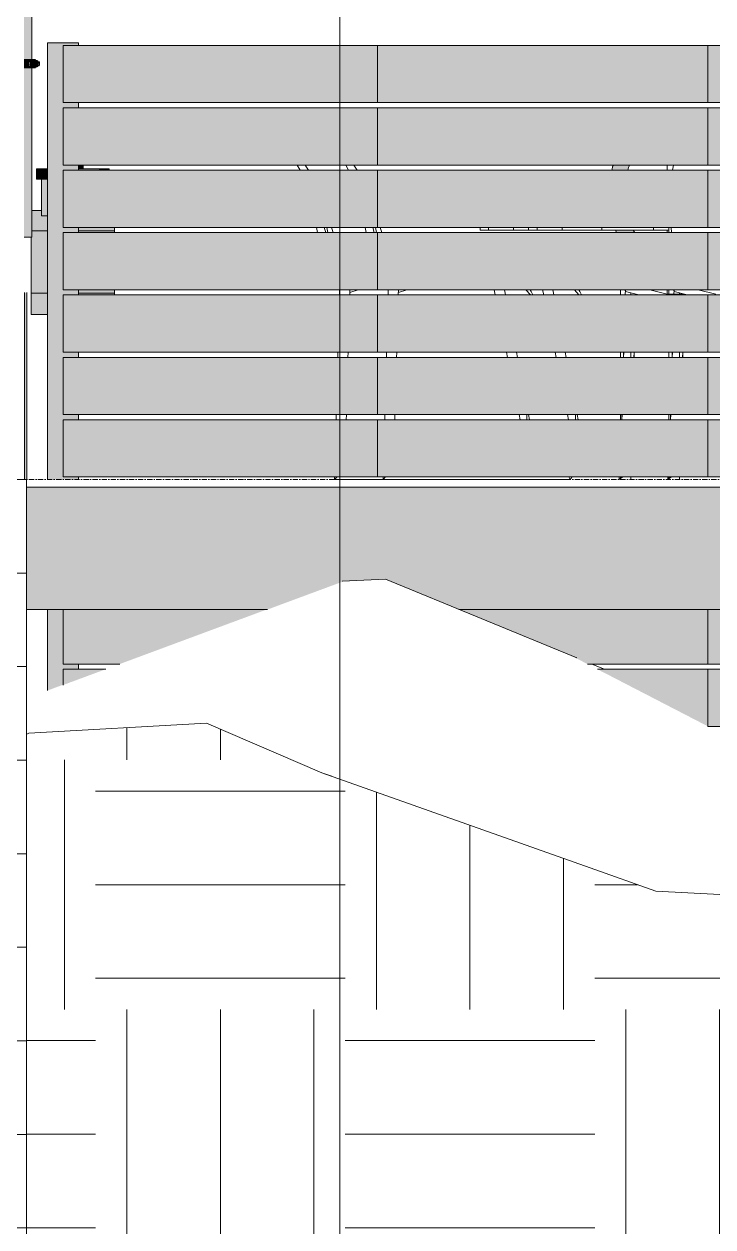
# Model space of a CAD drawing. Header units: inches. Extents: x -4168 to 4202, y -264 to 629.
# Drawn here: x 1145.1 to 1211.4, y -71.9 to 43.8 of the extents above; entities that cross this region are included whole.
import ezdxf

# ---------------------------------------------------------------- set-up
doc = ezdxf.new("R2010")
doc.units = ezdxf.units.IN
doc.header["$MEASUREMENT"] = 0
doc.linetypes.add('Grid Line 1_2_', pattern=[0.875, 0.5, -0.125, 0.125, -0.125])
for name, color, linetype, lineweight in [('0-4', 250, 'Continuous', 5), ('A-DOOR-5', 31, 'Continuous', 9), ('A-FLOR-1', 192, 'Continuous', 5), ('A-FLOR-2', 192, 'Continuous', 9), ('A-FLOR-HRAL', 11, 'Continuous', 9), ('A-FLOR-LEVL-1', 51, 'Grid Line 1_2_', 9), ('A-GENM', 5, 'Continuous', 9), ('A-GLAZ-CURT', 52, 'Continuous', 9), ('A-GLAZ-CWMG', 51, 'Continuous', 9), ('A-WALL-PATT-1', 252, 'Continuous', 9), ('C-TOPO', 7, 'Continuous', 9), ('C-TOPO-1', 252, 'Continuous', 9), ('G-ANNO-SYMB', 111, 'Continuous', 9), ('G-IMPT', 8, 'Continuous', 9), ('I-FURN', 30, 'Continuous', 9), ('Q-SPCQ', 91, 'Continuous', 9), ('S-FNDN-6', 32, 'Continuous', 9)]:
    doc.layers.add(name, color=color, linetype=linetype, lineweight=lineweight)

# ---------------------------------------------------------------- blocks, each defined once
blk = doc.blocks.new('CTR  - Topography_rvt-2-BUILDING ELEVATION - SOUTH')
at = {"layer": 'C-TOPO-1'}
h = blk.add_hatch(dxfattribs=at)
h.set_pattern_fill('FP_94', color=256, style=0, pattern_type=2)
h.set_pattern_definition([(0, (0, 0), (24, 24), [24, -24]), (0, (0, 9), (24, 24), [24, -24]), (0, (0, 18), (24, 24), [24, -24]), (90, (3, 21), (-24, 24), [24, -24]), (90, (12, 21), (-24, 24), [24, -24]), (90, (21, 21), (-24, 24), [24, -24])])
h.paths.add_polyline_path([(12197.04, -238.79), (12268.83, -238.79), (12268.83, -45.6), (12265.27, -45.33), (12255.42, -44.52), (12230.77, -43.02), (12167.32, -40.45), (12150.69, -39.6), (12118.58, -28.2), (12107.47, -23.43), (12090.41, -24.4), (12090.19, -24.48), (12090.19, -158), (12095.19, -158.03), (12101.1, -161.45), (12105.69, -168), (12105.69, -180), (12097.19, -180), (12097.19, -182), (12090.19, -182), (12090.19, -238.79), (12175.42, -238.79)], flags=0)
h.paths.add_polyline_path([(12100.94, -177.09), (12101.74, -176.7), (12102.3, -176.01), (12102.49, -175.14), (12102.3, -174.27), (12101.74, -173.57), (12100.94, -173.19), (12100.05, -173.19), (12099.25, -173.57), (12098.69, -174.27), (12098.49, -175.14), (12098.69, -176.01), (12099.25, -176.7), (12100.05, -177.09)], flags=0)
h.paths.add_polyline_path([(12090.19, -24.48), (12090.19, -24.48), (12094.63, -24.48)], flags=0)
at = {"layer": 'C-TOPO'}
for p, q in [((12120.52, -9.78), (12124.69, -9.6)), ((12124.69, -9.6), (12143.11, -17.16)), ((12144.55, -17.75), (12145.77, -18.25)), ((12090.41, -24.4), (12107.47, -23.43)), ((12090.41, -24.4), (12107.47, -23.43)), ((12107.47, -23.43), (12118.58, -28.2)), ((12118.58, -28.2), (12107.47, -23.43)), ((12090.19, -24.48), (12090.41, -24.4)), ((12090.41, -24.4), (12090.19, -24.48)), ((12118.58, -28.2), (12144.38, -37.36)), ((12118.58, -28.2), (12144.38, -37.36)), ((12119.55, -28.54), (12118.58, -28.2)), ((12144.38, -37.36), (12150.69, -39.6)), ((12144.38, -37.36), (12150.69, -39.6)), ((12150.69, -39.6), (12167.32, -40.45)), ((12167.32, -40.45), (12150.69, -39.6))]:
    blk.add_line(p, q, dxfattribs=at)
blk = doc.blocks.new('Outdoor Table01 - 02ZUTB01_dwg-2525485-BUILDING ELEVATION - SOUTH')
at = {"layer": 'G-IMPT'}
for p, q in [((12120.88, 30.25), (12121.15, 29.75)), ((12121.64, 30.25), (12121.96, 29.75)), ((12152.41, 30.25), (12152.31, 29.75)), ((12122.75, 24.25), (12122.83, 23.75)), ((12123.62, 23.75), (12123.49, 24.25)), ((12123.75, 24.25), (12123.83, 23.75)), ((12124.35, 23.75), (12124.19, 24.25)), ((12138.46, 24), (12138.46, 24.25)), ((12138.46, 24), (12139.28, 24)), ((12139.28, 24), (12139.28, 24.25)), ((12139.28, 24), (12141.68, 24)), ((12141.68, 24), (12141.68, 24.25)), ((12141.68, 24), (12145.49, 24)), ((12145.49, 24), (12145.49, 24.25)), ((12145.49, 24), (12150.46, 24)), ((12150.46, 24), (12150.46, 24.25)), ((12150.46, 24), (12151.96, 24)), ((12151.96, 24.25), (12151.96, 23.75)), ((12152.17, 24.25), (12152.2, 23.75)), ((12124.94, 17.75), (12124.95, 18.25)), ((12125.93, 17.75), (12125.95, 18.25)), ((12125.94, 17.98), (12126.76, 18.25)), ((12139.91, 17.75), (12139.81, 18.25)), ((12140.9, 17.75), (12140.8, 18.25)), ((12142.88, 18.25), (12143.3, 17.75)), ((12143.38, 18.07), (12143.28, 18.25)), ((12143.54, 17.75), (12143.38, 18.07)), ((12151.96, 17.75), (12151.96, 18.25)), ((12151.96, 17.75), (12151.96, 18.25)), ((12152.4, 18.25), (12152.46, 18.07)), ((12152.45, 18.25), (12152.43, 17.75)), ((12152.45, 18.25), (12152.44, 17.75)), ((12152.46, 18.07), (12153.72, 17.75)), ((12152.96, 17.75), (12152.96, 17.94)), ((12152.96, 17.75), (12152.96, 17.94)), ((12153.43, 17.75), (12153.44, 17.82)), ((12153.43, 17.75), (12153.44, 17.82)), ((12153.44, 17.75), (12153.44, 17.82)), ((12154.78, 18.25), (12156.46, 17.83)), ((12124.78, 11.75), (12124.79, 12.25)), ((12125.77, 11.75), (12125.78, 12.25)), ((12141.11, 11.75), (12141.01, 12.25)), ((12142.07, 11.75), (12141.97, 12.25)), ((12151.96, 11.75), (12151.96, 12.25)), ((12151.96, 11.75), (12151.96, 12.25)), ((12152.28, 12.25), (12152.27, 11.75)), ((12152.29, 12.25), (12152.28, 11.75)), ((12152.96, 11.75), (12152.96, 12.25)), ((12152.96, 11.75), (12152.96, 12.25)), ((12153.27, 11.75), (12153.28, 12.25)), ((12153.27, 11.75), (12153.28, 12.25)), ((12153.28, 11.75), (12153.29, 12.25)), ((12124.62, 5.75), (12124.63, 6.25)), ((12125.6, 5.75), (12125.61, 6.25)), ((12142.31, 5.75), (12142.21, 6.25)), ((12142.96, 5.75), (12142.96, 6.25)), ((12143.24, 5.75), (12143.14, 6.25)), ((12151.96, 6.25), (12151.96, 5.75)), ((12151.96, 5.75), (12151.96, 6.25)), ((12152.11, 6.25), (12152.1, 5.75)), ((12152.13, 6.25), (12152.12, 5.75)), ((12124.46, 0), (12124.47, 0.25)), ((12124.71, 0.25), (12124.46, 0)), ((12142.46, 0), (12124.46, 0)), ((12142.34, 0.25), (12142.46, 0)), ((12142.65, 0.25), (12142.46, 0)), ((12152.19, 0.25), (12151.86, 0)), ((12151.86, 0.25), (12151.86, 0)), ((12151.97, 0.25), (12151.96, 0)), ((12151.96, 0), (12151.96, 0.25)), ((12152.96, 0.25), (12152.96, 0)), ((12152.96, 0), (12152.97, 0.25)), ((12152.96, 0.25), (12152.96, 0)), ((12152.96, 0.25), (12152.96, 0))]:
    blk.add_line(p, q, dxfattribs=at)
blk = doc.blocks.new('Outdoor Table01 - Outdoor Table01-1294297-BUILDING ELEVATION - SOUTH')
blk.add_blockref('Outdoor Table01 - 02ZUTB01_dwg-2525485-BUILDING ELEVATION - SOUTH', (0, 0))
blk = doc.blocks.new('Outdoor Table01 - 02ZUTB01_dwg-V101-BUILDING ELEVATION - SOUTH')
at = {"layer": 'G-IMPT'}
for p, q in [((12116.21, 30.25), (12116.48, 29.75)), ((12116.97, 30.25), (12117.29, 29.75)), ((12151.79, 30.25), (12151.79, 29.75)), ((12118.07, 24.25), (12118.16, 23.75)), ((12118.95, 23.75), (12118.81, 24.25)), ((12119.07, 24.25), (12119.16, 23.75)), ((12119.68, 23.75), (12119.52, 24.25)), ((12133.79, 24), (12133.79, 24.25)), ((12133.79, 24), (12134.61, 24)), ((12134.61, 24), (12134.61, 24.25)), ((12134.61, 24), (12137, 24)), ((12137, 24), (12137, 24.25)), ((12137, 24), (12138.46, 24)), ((12151.79, 24), (12151.79, 23.75)), ((12120.26, 17.75), (12120.27, 18.25)), ((12121.26, 17.75), (12121.27, 18.25)), ((12121.27, 17.98), (12122.08, 18.25)), ((12135.24, 17.75), (12135.14, 18.25)), ((12136.23, 17.75), (12136.13, 18.25)), ((12138.2, 18.25), (12138.63, 17.75)), ((12138.7, 18.07), (12138.61, 18.25)), ((12138.86, 17.75), (12138.7, 18.07)), ((12147.29, 17.75), (12147.29, 18.25)), ((12147.29, 17.75), (12147.29, 18.25)), ((12147.73, 18.25), (12147.79, 18.07)), ((12147.77, 18.25), (12147.76, 17.75)), ((12147.77, 18.25), (12147.76, 17.75)), ((12147.79, 18.07), (12149.05, 17.75)), ((12148.29, 17.75), (12148.29, 17.94)), ((12148.29, 17.75), (12148.29, 17.94)), ((12148.76, 17.75), (12148.76, 17.82)), ((12148.76, 17.75), (12148.76, 17.82)), ((12148.76, 17.75), (12148.76, 17.82)), ((12150.11, 18.25), (12151.79, 17.83)), ((12151.79, 18.25), (12151.79, 17.83)), ((12151.79, 17.83), (12153.41, 17.83)), ((12151.79, 17.83), (12151.79, 17.75)), ((12120.1, 11.75), (12120.11, 12.25)), ((12121.09, 11.75), (12121.1, 12.25)), ((12136.44, 11.75), (12136.34, 12.25)), ((12137.39, 11.75), (12137.3, 12.25)), ((12147.29, 11.75), (12147.29, 12.25)), ((12147.29, 11.75), (12147.29, 12.25)), ((12147.6, 12.25), (12147.59, 11.75)), ((12147.61, 12.25), (12147.6, 11.75)), ((12148.29, 11.75), (12148.29, 12.25)), ((12148.29, 11.75), (12148.29, 12.25)), ((12148.59, 11.75), (12148.6, 12.25)), ((12148.59, 11.75), (12148.6, 12.25)), ((12148.6, 11.75), (12148.61, 12.25)), ((12119.94, 5.75), (12119.96, 6.25)), ((12120.92, 5.75), (12120.94, 6.25)), ((12137.64, 5.75), (12137.54, 6.25)), ((12138.29, 5.75), (12138.29, 6.25)), ((12138.56, 5.75), (12138.46, 6.25)), ((12147.29, 6.25), (12147.29, 5.75)), ((12147.29, 5.75), (12147.29, 6.25)), ((12147.44, 6.25), (12147.42, 5.75)), ((12147.46, 6.25), (12147.44, 5.75)), ((12119.79, 0), (12119.8, 0.25)), ((12120.04, 0.25), (12119.79, 0)), ((12124.46, 0), (12119.79, 0)), ((12147.51, 0.25), (12147.18, 0)), ((12147.18, 0.25), (12147.18, 0)), ((12147.3, 0.25), (12147.29, 0)), ((12147.29, 0), (12147.29, 0.25)), ((12148.29, 0.25), (12148.29, 0)), ((12148.29, 0), (12148.3, 0.25)), ((12148.29, 0.25), (12148.29, 0)), ((12148.29, 0.25), (12148.29, 0))]:
    blk.add_line(p, q, dxfattribs=at)
blk = doc.blocks.new('Outdoor Table01 - Outdoor Table01-V102-BUILDING ELEVATION - SOUTH')
blk.add_blockref('Outdoor Table01 - 02ZUTB01_dwg-V101-BUILDING ELEVATION - SOUTH', (0, 0))
blk = doc.blocks.new('Plumbing Gas Meter 3d single - Plumbing Gas Meter 3d single-2101173-BUILDING ELEVATION - SOUTH')
at = {"layer": 'Q-SPCQ'}
for points in [[(12095.6, 29.88), (12095.63, 29.88), (12095.6, 30.25), (12095.19, 30.25), (12095.19, 29.88), (12095.5, 29.88)], [(12091.42, 28.88), (12092.13, 28.88), (12092.13, 29.88), (12091.13, 29.88), (12091.16, 28.88), (12091.26, 28.88)], [(12097.69, 29.75), (12098.13, 29.75), (12098.1, 29.88), (12097.13, 29.88), (12097.13, 29.75), (12097.66, 29.75)], [(12092.19, 25.38), (12092.19, 28.88), (12091.63, 28.88), (12091.63, 25.38), (12092.13, 25.38)]]:
    blk.add_hatch(color=256, dxfattribs=at).paths.add_polyline_path(points, flags=0)
h = blk.add_hatch(color=256, dxfattribs=at)
h.paths.add_polyline_path([(12092.19, 28.88), (12092.19, 29.88), (12092.13, 29.88), (12092.13, 28.88)], flags=0)
h.paths.add_polyline_path([(12095.19, 29.75), (12097.13, 29.75), (12097.13, 29.88), (12095.19, 29.88)], flags=0)
h = blk.add_hatch(color=256, dxfattribs=at)
h.paths.add_polyline_path([(12095.19, 23.93), (12098.63, 23.93), (12098.63, 24.25), (12095.19, 24.25), (12095.19, 24)], flags=0)
h.paths.add_polyline_path([(12090.69, 23.93), (12092.19, 23.93), (12092.19, 25.38), (12091.63, 25.39), (12091.63, 25.88), (12090.69, 25.83), (12090.69, 24)], flags=0)
h = blk.add_hatch(color=256, dxfattribs=at)
h.paths.add_polyline_path([(12092.19, 17.93), (12092.19, 23.93), (12090.69, 23.93), (12090.69, 23.31), (12090.63, 23.31), (12090.63, 17.93)], flags=0)
h.paths.add_polyline_path([(12098.63, 17.93), (12098.63, 18.25), (12095.19, 18.25), (12095.19, 17.93)], flags=0)
h.paths.add_polyline_path([(12098.63, 23.75), (12098.63, 23.93), (12095.19, 23.93), (12095.19, 23.75)], flags=0)
h = blk.add_hatch(color=256, dxfattribs=at)
h.paths.add_polyline_path([(12092.19, 15.88), (12092.19, 17.93), (12090.63, 17.93), (12090.63, 15.88)], flags=0)
h.paths.add_polyline_path([(12098.63, 17.75), (12098.63, 17.93), (12095.19, 17.93), (12095.19, 17.75)], flags=0)
for p, q in [((12095.63, 29.88), (12095.63, 30.25)), ((12091.13, 29.88), (12091.13, 28.88)), ((12091.13, 29.88), (12092.13, 29.88)), ((12092.13, 29.88), (12092.19, 29.88)), ((12095.19, 29.88), (12097.13, 29.88)), ((12097.13, 29.88), (12098.13, 29.88)), ((12098.13, 29.75), (12098.13, 29.88)), ((12092.13, 28.88), (12091.13, 28.88)), ((12091.63, 28.88), (12091.63, 25.38)), ((12092.19, 28.88), (12092.13, 28.88)), ((12091.63, 25.88), (12090.69, 25.88)), ((12092.19, 25.38), (12091.63, 25.38)), ((12090.63, 17.93), (12090.63, 23.31)), ((12090.69, 23.93), (12092.19, 23.93)), ((12095.19, 23.93), (12098.63, 23.93)), ((12098.63, 24.25), (12098.63, 23.93)), ((12098.63, 23.93), (12098.63, 23.75)), ((12090.63, 15.88), (12090.63, 17.93)), ((12090.63, 17.93), (12092.19, 17.93)), ((12095.19, 17.93), (12098.63, 17.93)), ((12098.63, 18.25), (12098.63, 17.93)), ((12098.63, 17.93), (12098.63, 17.75)), ((12090.63, 15.88), (12092.19, 15.88))]:
    blk.add_line(p, q, dxfattribs=at)
blk = doc.blocks.new('V-Series_EWC4_SPVU_RFA_2015 - 1ST FLOOR-V123-BUILDING ELEVATION - SOUTH')
at = {"layer": 'A-GENM'}
h = blk.add_hatch(color=256, dxfattribs=at)
h.paths.add_polyline_path([(12090.69, 23.31), (12090.67, 39.62), (12090.44, 39.62), (12090.4, 39.61), (12089.94, 39.61), (12089.94, 23.31)], flags=0)
h.paths.add_polyline_path([(12090.44, 39.8), (12090.5, 40), (12090.44, 40.1), (12090.44, 39.9)], flags=0)
h.paths.add_polyline_path([(12090.53, 40.36), (12090.69, 40.39), (12090.69, 68.31), (12089.94, 68.31), (12089.94, 40.39), (12090.44, 40.38)], flags=0)
for p, q in [((12090.69, 68.31), (12089.94, 68.31)), ((12090.69, 68.31), (12090.69, 40.38)), ((12090.69, 39.62), (12090.69, 23.31)), ((12090.69, 23.31), (12089.94, 23.31))]:
    blk.add_line(p, q, dxfattribs=at)
blk = doc.blocks.new('Rectangular Mullion - RAILING POST-2680127-BUILDING ELEVATION - SOUTH')
at = {"layer": 'A-GLAZ-CWMG'}
for points in [[(12089.98, 0), (12090.19, 0), (12090.19, 6), (12089.98, 6), (12089.98, 0.51)], [(12089.94, 0), (12089.98, 0), (12089.94, 0.51)]]:
    blk.add_hatch(color=256, dxfattribs=at).paths.add_polyline_path(points, flags=0)
for p, q in [((12089.98, 6), (12089.98, 0)), ((12089.98, 6), (12089.98, 0)), ((12090.19, 6), (12090.19, 0))]:
    blk.add_line(p, q, dxfattribs=at)
blk = doc.blocks.new('Rectangular Mullion - RAILING POST-V128-BUILDING ELEVATION - SOUTH')
at = {"layer": 'A-GLAZ-CWMG'}
blk.add_hatch(color=256, dxfattribs=at).paths.add_polyline_path([(12089.98, 12), (12090.19, 12), (12090.19, 18), (12089.98, 17.97), (12089.98, 12.48)], flags=0)
for p, q in [((12089.98, 18), (12089.98, 12)), ((12089.98, 18), (12089.98, 12)), ((12090.19, 18), (12090.19, 12))]:
    blk.add_line(p, q, dxfattribs=at)
blk = doc.blocks.new('Horizontal_Siding - Horizontal_Siding-V129-BUILDING ELEVATION - SOUTH')
at = {"layer": 'A-GLAZ-CURT'}
blk.add_hatch(color=256, dxfattribs=at).paths.add_polyline_path([(12171.63, -23.75), (12187.44, -23.75), (12187.44, -18.25), (12155.69, -18.25), (12155.72, -23.75), (12169.44, -23.75)], flags=0)
for p, q in [((12187.44, -18.25), (12155.69, -18.25)), ((12155.69, -18.25), (12155.69, -23.75)), ((12187.44, -23.75), (12187.44, -18.25)), ((12155.69, -23.75), (12187.44, -23.75))]:
    blk.add_line(p, q, dxfattribs=at)
blk = doc.blocks.new('Horizontal_Siding - Horizontal_Siding-V130-BUILDING ELEVATION - SOUTH')
at = {"layer": 'A-GLAZ-CURT'}
blk.add_hatch(color=256, dxfattribs=at).paths.add_polyline_path([(12155.69, -23.73), (12155.69, -18.25), (12145.08, -18.25), (12155.08, -23.42)], flags=0)
for p, q in [((12155.69, -18.25), (12145.08, -18.25)), ((12155.69, -23.75), (12155.69, -18.25))]:
    blk.add_line(p, q, dxfattribs=at)
blk = doc.blocks.new('Horizontal_Siding - Horizontal_Siding-V132-BUILDING ELEVATION - SOUTH')
at = {"layer": 'A-GLAZ-CURT'}
blk.add_hatch(color=256, dxfattribs=at).paths.add_polyline_path([(12181.26, -17.75), (12187.44, -17.75), (12187.44, -12.5), (12155.69, -12.5), (12155.69, -17.75), (12180.44, -17.75)], flags=0)
for p, q in [((12155.69, -12.5), (12155.69, -17.75)), ((12187.44, -17.75), (12187.44, -12.5)), ((12155.69, -17.75), (12187.44, -17.75))]:
    blk.add_line(p, q, dxfattribs=at)
blk = doc.blocks.new('Horizontal_Siding - Horizontal_Siding-V133-BUILDING ELEVATION - SOUTH')
at = {"layer": 'A-GLAZ-CURT'}
blk.add_hatch(color=256, dxfattribs=at).paths.add_polyline_path([(12151.91, -17.75), (12155.69, -17.75), (12155.69, -12.5), (12131.76, -12.5), (12142.45, -16.89), (12144.12, -17.75), (12148.09, -17.75)], flags=0)
for p, q in [((12155.69, -17.75), (12155.69, -12.5)), ((12144.12, -17.75), (12155.69, -17.75))]:
    blk.add_line(p, q, dxfattribs=at)
blk = doc.blocks.new('Rectangular Mullion - RAILING POST-V134-BUILDING ELEVATION - SOUTH')
at = {"layer": 'A-GLAZ-CWMG'}
blk.add_hatch(color=256, dxfattribs=at).paths.add_polyline_path([(12092.19, -20.3), (12093.69, -19.74), (12093.69, -18.25), (12095.19, -18.25), (12095.19, -18), (12092.19, -18), (12092.19, -19.99)], flags=0)
for p, q in [((12092.19, -18), (12092.19, -20.3)), ((12095.19, -18.25), (12095.19, -18))]:
    blk.add_line(p, q, dxfattribs=at)
blk = doc.blocks.new('Rectangular Mullion - RAILING POST-V135-BUILDING ELEVATION - SOUTH')
at = {"layer": 'A-GLAZ-CWMG'}
blk.add_hatch(color=256, dxfattribs=at).paths.add_polyline_path([(12093.69, -18), (12095.19, -18), (12095.19, -17.75), (12093.69, -17.75), (12093.69, -12.5), (12092.19, -12.5), (12092.19, -18), (12092.76, -18)], flags=0)
for p, q in [((12092.19, -12.5), (12092.19, -18)), ((12095.19, -18), (12095.19, -17.75))]:
    blk.add_line(p, q, dxfattribs=at)
blk = doc.blocks.new('Rectangular Mullion - RAILING POST-V136-BUILDING ELEVATION - SOUTH')
at = {"layer": 'A-GLAZ-CWMG'}
blk.add_hatch(color=256, dxfattribs=at).paths.add_polyline_path([(12092.19, 0), (12095.19, 0), (12095.19, 0.25), (12093.69, 0.25), (12093.69, 5.75), (12095.19, 5.75), (12095.19, 6), (12092.19, 6), (12092.19, 0.51)], flags=0)
for p, q in [((12092.19, 6), (12092.19, 0)), ((12095.19, 5.75), (12095.19, 6)), ((12095.19, 0), (12095.19, 0.25))]:
    blk.add_line(p, q, dxfattribs=at)
blk = doc.blocks.new('Rectangular Mullion - RAILING POST-V137-BUILDING ELEVATION - SOUTH')
at = {"layer": 'A-GLAZ-CWMG'}
blk.add_hatch(color=256, dxfattribs=at).paths.add_polyline_path([(12092.76, 36), (12095.19, 36), (12095.19, 36.25), (12093.69, 36.25), (12093.69, 41.75), (12095.19, 41.75), (12095.19, 42), (12092.19, 42), (12092.19, 36)], flags=0)
for p, q in [((12092.19, 42), (12095.19, 42)), ((12092.19, 42), (12092.19, 36)), ((12095.19, 41.75), (12095.19, 42)), ((12095.19, 36), (12095.19, 36.25))]:
    blk.add_line(p, q, dxfattribs=at)
blk = doc.blocks.new('Horizontal_Siding - Horizontal_Siding-V142-BUILDING ELEVATION - SOUTH')
at = {"layer": 'A-GLAZ-CURT'}
blk.add_hatch(color=256, dxfattribs=at).paths.add_polyline_path([(12093.69, -19.77), (12097.79, -18.25), (12093.69, -18.29), (12093.69, -19.63)], flags=0)
for p, q in [((12097.79, -18.25), (12093.69, -18.25)), ((12093.69, -18.25), (12093.69, -19.77))]:
    blk.add_line(p, q, dxfattribs=at)
blk = doc.blocks.new('Horizontal_Siding - Horizontal_Siding-V143-BUILDING ELEVATION - SOUTH')
at = {"layer": 'A-GLAZ-CURT'}
blk.add_hatch(color=256, dxfattribs=at).paths.add_polyline_path([(12099.14, -17.75), (12113.29, -12.5), (12093.69, -12.5), (12093.69, -17.75)], flags=0)
for p, q in [((12093.69, -12.5), (12093.69, -17.75)), ((12093.69, -17.75), (12099.14, -17.75))]:
    blk.add_line(p, q, dxfattribs=at)
blk = doc.blocks.new('Horizontal_Siding - Horizontal_Siding-2852019-BUILDING ELEVATION - SOUTH')
at = {"layer": 'A-GLAZ-CURT'}
blk.add_hatch(color=256, dxfattribs=at).paths.add_polyline_path([(12211.06, -29.75), (12217.69, -29.75), (12217.69, -24.25), (12187.44, -24.25), (12187.44, -29.75), (12202.44, -29.75)], flags=0)
for p, q in [((12217.69, -24.25), (12187.44, -24.25)), ((12187.44, -24.25), (12187.44, -29.75)), ((12217.69, -29.75), (12217.69, -24.25)), ((12187.44, -29.75), (12217.69, -29.75))]:
    blk.add_line(p, q, dxfattribs=at)
blk = doc.blocks.new('Railing - 1_-2850778-BUILDING ELEVATION - SOUTH')
at = {"layer": 'A-FLOR-HRAL'}
for p, q in [((12161.69, 36.25), (12161.69, 35.75)), ((12162.69, 35.75), (12162.69, 36.25)), ((12162.69, 11.75), (12162.69, 12.25)), ((12161.69, 0.25), (12161.69, -0.75)), ((12162.69, -0.75), (12162.69, 0.25))]:
    blk.add_line(p, q, dxfattribs=at)
at = {"layer": 'A-FLOR-HRAL', "flags": 128}
for points in [[(12146.58, 30.25), (12146.54, 30.08), (12146.51, 29.89), (12146.49, 29.75)], [(12146.81, 23.99), (12146.89, 23.81), (12146.92, 23.75)]]:
    blk.add_lwpolyline(points, dxfattribs=at)
blk = doc.blocks.new('Railing - Railing-2852121-BUILDING ELEVATION - SOUTH')
blk.add_blockref('Railing - 1_-2850778-BUILDING ELEVATION - SOUTH', (0, 0))
blk = doc.blocks.new('Railing - 1_-V151-BUILDING ELEVATION - SOUTH')
at = {"layer": 'A-FLOR-HRAL'}
h = blk.add_hatch(color=256, dxfattribs=at)
h.paths.add_polyline_path([(12161.7, -0.75), (12162.19, -0.75), (12162.19, 0.25), (12161.7, 0.25), (12161.7, 0)], flags=0)
h.paths.add_polyline_path([(12162.06, 11.75), (12162.19, 11.75), (12162.19, 12.25), (12161.76, 12.25), (12161.8, 11.75), (12161.97, 11.75)], flags=0)
h.paths.add_polyline_path([(12161.7, 35.75), (12162.19, 35.75), (12162.18, 36.25), (12161.7, 36.25)], flags=0)
h = blk.add_hatch(color=256, dxfattribs=at)
h.paths.add_polyline_path([(12162.59, -0.75), (12162.68, -0.75), (12162.68, 0.25), (12162.19, 0.25), (12162.22, -0.75), (12162.58, -0.75)], flags=0)
h.paths.add_polyline_path([(12162.41, 11.75), (12162.68, 11.75), (12162.68, 12.25), (12162.19, 12.25), (12162.19, 11.75), (12162.28, 11.75)], flags=0)
h.paths.add_polyline_path([(12162.67, 35.75), (12162.68, 35.75), (12162.67, 36.25), (12162.19, 36.25), (12162.19, 35.75), (12162.58, 35.75)], flags=0)
for points in [[(12147.54, 29.75), (12148.08, 29.78), (12148.14, 30.25), (12146.61, 30.25), (12146.57, 30.15), (12146.57, 29.75), (12147.53, 29.75)], [(12148.28, 23.75), (12148.74, 23.76), (12148.58, 24), (12146.83, 23.98), (12147, 23.75), (12148.28, 23.75)], [(12146.95, 23.75), (12146.96, 23.75), (12146.92, 23.8)]]:
    blk.add_hatch(color=256, dxfattribs=at).paths.add_polyline_path(points, flags=0)
for p, q in [((12161.69, 35.75), (12161.69, 36.25)), ((12162.69, 36.25), (12162.69, 35.75)), ((12162.69, 12.25), (12162.69, 11.75)), ((12161.69, -0.75), (12161.69, 0.25)), ((12162.69, 0.25), (12162.69, -0.75))]:
    blk.add_line(p, q, dxfattribs=at)
at = {"layer": 'A-FLOR-HRAL', "flags": 128}
for points in [[(12146.49, 29.75), (12146.5, 29.84), (12146.53, 30.03), (12146.58, 30.21)], [(12148.16, 30.25), (12148.12, 30.14), (12148.08, 30.02), (12148.04, 29.89), (12148.01, 29.76)], [(12146.91, 23.77), (12146.83, 23.94), (12146.81, 24)], [(12148.51, 24), (12148.58, 23.89), (12148.66, 23.79)]]:
    blk.add_lwpolyline(points, dxfattribs=at)
blk = doc.blocks.new('Railing - Railing-2852128-BUILDING ELEVATION - SOUTH')
blk.add_blockref('Railing - 1_-V151-BUILDING ELEVATION - SOUTH', (0, 0))
blk = doc.blocks.new('STOREFRONT DOOR B - ALUM_ STILE W_ GLASS INSET-3358393-BUILDING ELEVATION - SOUTH')
at = {"layer": 'A-DOOR-5'}
for points in [[(12090.44, 40), (12090.43, 40.39), (12089.94, 40.36), (12089.94, 40)], [(12090.44, 39.61), (12090.44, 40), (12089.94, 40), (12089.94, 39.61), (12090.43, 39.61)], [(12090.69, 40), (12091.39, 40), (12091.32, 40.26), (12091.21, 40.35), (12091.02, 40.38), (12090.81, 40.39), (12090.44, 40.34), (12090.47, 40.1), (12090.5, 40), (12090.67, 40)], [(12091.03, 39.61), (12091.24, 39.67), (12091.37, 39.8), (12091.35, 40), (12090.5, 39.99), (12090.44, 39.66), (12090.44, 39.62), (12090.53, 39.64), (12090.98, 39.61), (12091.03, 39.61)]]:
    blk.add_hatch(color=256, dxfattribs=at).paths.add_polyline_path(points, flags=0)
for p, q in [((12090.44, 40.39), (12089.94, 40.39)), ((12089.94, 39.61), (12090.44, 39.61))]:
    blk.add_line(p, q, dxfattribs=at)
at = {"layer": 'A-DOOR-5', "flags": 128}
for points in [[(12091.03, 40.39), (12091.03, 40.39), (12091.02, 40.39), (12091.02, 40.39), (12091.02, 40.39), (12091.01, 40.39), (12091.01, 40.39), (12091, 40.39), (12091, 40.39), (12090.99, 40.39), (12090.98, 40.39), (12090.97, 40.39), (12090.96, 40.39), (12090.95, 40.39), (12090.94, 40.39), (12090.92, 40.39), (12090.91, 40.39), (12090.89, 40.39), (12090.88, 40.39), (12090.86, 40.39), (12090.85, 40.39), (12090.83, 40.39), (12090.81, 40.39), (12090.79, 40.39), (12090.77, 40.39), (12090.75, 40.39), (12090.73, 40.39), (12090.71, 40.39), (12090.69, 40.39), (12090.67, 40.39), (12090.65, 40.39), (12090.63, 40.39), (12090.6, 40.39), (12090.58, 40.39), (12090.56, 40.39), (12090.54, 40.39), (12090.51, 40.39), (12090.49, 40.39), (12090.47, 40.39), (12090.44, 40.39), (12090.44, 40.39)], [(12090.44, 39.61), (12090.46, 39.61), (12090.48, 39.61), (12090.51, 39.61), (12090.53, 39.61), (12090.55, 39.61), (12090.58, 39.61), (12090.6, 39.61), (12090.62, 39.61), (12090.64, 39.61), (12090.67, 39.61), (12090.69, 39.61), (12090.71, 39.61), (12090.73, 39.61), (12090.75, 39.61), (12090.77, 39.61), (12090.79, 39.61), (12090.81, 39.61), (12090.82, 39.61), (12090.84, 39.61), (12090.86, 39.61), (12090.88, 39.61), (12090.89, 39.61), (12090.91, 39.61), (12090.92, 39.61), (12090.93, 39.61), (12090.94, 39.61), (12090.96, 39.61), (12090.97, 39.61), (12090.98, 39.61), (12090.99, 39.61), (12090.99, 39.61), (12091, 39.61), (12091.01, 39.61), (12091.01, 39.61), (12091.02, 39.61), (12091.02, 39.61), (12091.02, 39.61), (12091.03, 39.61), (12091.03, 39.61)]]:
    blk.add_lwpolyline(points, dxfattribs=at)
at = {"layer": 'A-DOOR-5'}
for start, end in [(90, 97.2275), (262.7725, 270), (0, 30), (330, 0)]:
    blk.add_arc((12091.03, 40), 0.394, start, end, dxfattribs=at)

msp = doc.modelspace()

# ---------------------------------------------------------------- hatches: boundary and pattern name
at = {"layer": 'A-FLOR-1'}
msp.add_hatch(color=256, dxfattribs=at).paths.add_polyline_path([(1145.3944, -12.5), (1145.3947, -12.5), (1168.5714, -12.5), (1175.9306, -9.7702), (1179.8947, -9.6), (1186.9609, -12.5), (1274.3944, -12.5), (1274.3944, -0.75), (1145.3944, -0.75), (1145.3944, -11.4539)], flags=0)
at = {"layer": 'A-WALL-PATT-1'}
h = msp.add_hatch(dxfattribs=at)
h.set_pattern_fill('FP_99', color=256, style=0, pattern_type=2)
h.set_pattern_definition([(0, (-10944.795, 0), (0, 9), []), (90, (-10944.795, 0), (-9, 6e-16), [])])
h.paths.add_polyline_path([(1145.3944, -168), (1145.3944, 0), (1142.3944, 0), (1142.3944, -8.875), (1143.8944, -8.875), (1143.8944, -9), (1142.3944, -9), (1142.3944, -168)], flags=0)

# ---------------------------------------------------------------- linework, layer by layer
at = {"layer": 'A-FLOR-2'}
for p, q in [((1145.3944, -0.75), (1274.3944, -0.75)), ((1168.5714, -12.5), (1145.3944, -12.5)), ((1274.3944, -12.5), (1186.9609, -12.5))]:
    msp.add_line(p, q, dxfattribs=at)
at = {"layer": 'A-FLOR-LEVL-1'}
msp.add_line((-1284.2667, 0), (1431.264, 0), dxfattribs=at)
at = {"layer": 'G-ANNO-SYMB'}
msp.add_line((1175.5185, 128.3873), (1175.5185, -195.1015), dxfattribs=at)
at = {"layer": 'S-FNDN-6'}
for p, q in [((1145.3944, 0), (1142.3944, 0)), ((1145.3944, -168), (1145.3944, 0))]:
    msp.add_line(p, q, dxfattribs=at)

# ---------------------------------------------------------------- block references
at = {"layer": '0-4'}
msp.add_blockref('CTR  - Topography_rvt-2-BUILDING ELEVATION - SOUTH', (-10944.795, 0), dxfattribs=at)
at = {"layer": 'A-DOOR-5'}
msp.add_blockref('STOREFRONT DOOR B - ALUM_ STILE W_ GLASS INSET-3358393-BUILDING ELEVATION - SOUTH', (-10944.795, 0), dxfattribs=at)
at = {"layer": 'A-FLOR-HRAL'}
for name in ['Railing - Railing-2852121-BUILDING ELEVATION - SOUTH', 'Railing - Railing-2852128-BUILDING ELEVATION - SOUTH']:
    msp.add_blockref(name, (-10944.795, 0), dxfattribs=at)
at = {"layer": 'A-GENM'}
msp.add_blockref('V-Series_EWC4_SPVU_RFA_2015 - 1ST FLOOR-V123-BUILDING ELEVATION - SOUTH', (-10944.795, 0), dxfattribs=at)
at = {"layer": 'A-GLAZ-CURT'}
for name, p in [('Horizontal_Siding - Horizontal_Siding-2852019-BUILDING ELEVATION - SOUTH', (-11038.545, 66)), ('Horizontal_Siding - Horizontal_Siding-V129-BUILDING ELEVATION - SOUTH', (-10976.545, 60)), ('Horizontal_Siding - Horizontal_Siding-V129-BUILDING ELEVATION - SOUTH', (-10944.795, 60)), ('Horizontal_Siding - Horizontal_Siding-2852019-BUILDING ELEVATION - SOUTH', (-11038.545, 60)), ('Horizontal_Siding - Horizontal_Siding-V129-BUILDING ELEVATION - SOUTH', (-10976.545, 54)), ('Horizontal_Siding - Horizontal_Siding-V129-BUILDING ELEVATION - SOUTH', (-10944.795, 54)), ('Horizontal_Siding - Horizontal_Siding-2852019-BUILDING ELEVATION - SOUTH', (-11038.545, 54)), ('Horizontal_Siding - Horizontal_Siding-V129-BUILDING ELEVATION - SOUTH', (-10976.545, 48)), ('Horizontal_Siding - Horizontal_Siding-V129-BUILDING ELEVATION - SOUTH', (-10944.795, 48)), ('Horizontal_Siding - Horizontal_Siding-2852019-BUILDING ELEVATION - SOUTH', (-11038.545, 48)), ('Horizontal_Siding - Horizontal_Siding-V129-BUILDING ELEVATION - SOUTH', (-10976.545, 42)), ('Horizontal_Siding - Horizontal_Siding-V129-BUILDING ELEVATION - SOUTH', (-10944.795, 42)), ('Horizontal_Siding - Horizontal_Siding-2852019-BUILDING ELEVATION - SOUTH', (-11038.545, 42)), ('Horizontal_Siding - Horizontal_Siding-V129-BUILDING ELEVATION - SOUTH', (-10976.545, 36)), ('Horizontal_Siding - Horizontal_Siding-V129-BUILDING ELEVATION - SOUTH', (-10944.795, 36)), ('Horizontal_Siding - Horizontal_Siding-2852019-BUILDING ELEVATION - SOUTH', (-11038.545, 36)), ('Horizontal_Siding - Horizontal_Siding-V129-BUILDING ELEVATION - SOUTH', (-10976.545, 30)), ('Horizontal_Siding - Horizontal_Siding-V129-BUILDING ELEVATION - SOUTH', (-10944.795, 30)), ('Horizontal_Siding - Horizontal_Siding-2852019-BUILDING ELEVATION - SOUTH', (-11038.545, 30)), ('Horizontal_Siding - Horizontal_Siding-V129-BUILDING ELEVATION - SOUTH', (-10976.545, 24)), ('Horizontal_Siding - Horizontal_Siding-V129-BUILDING ELEVATION - SOUTH', (-10944.795, 24)), ('Horizontal_Siding - Horizontal_Siding-V143-BUILDING ELEVATION - SOUTH', (-10944.795, 0)), ('Horizontal_Siding - Horizontal_Siding-V133-BUILDING ELEVATION - SOUTH', (-10944.795, 0)), ('Horizontal_Siding - Horizontal_Siding-V132-BUILDING ELEVATION - SOUTH', (-10944.795, 0)), ('Horizontal_Siding - Horizontal_Siding-V142-BUILDING ELEVATION - SOUTH', (-10944.795, 0)), ('Horizontal_Siding - Horizontal_Siding-V130-BUILDING ELEVATION - SOUTH', (-10944.795, 0)), ('Horizontal_Siding - Horizontal_Siding-V129-BUILDING ELEVATION - SOUTH', (-10944.795, 0))]:
    msp.add_blockref(name, p, dxfattribs=at)
at = {"layer": 'A-GLAZ-CWMG'}
for name, p in [('Rectangular Mullion - RAILING POST-V137-BUILDING ELEVATION - SOUTH', (-10944.795, 0)), ('Rectangular Mullion - RAILING POST-V136-BUILDING ELEVATION - SOUTH', (-10944.795, 30)), ('Rectangular Mullion - RAILING POST-V136-BUILDING ELEVATION - SOUTH', (-10944.795, 24)), ('Rectangular Mullion - RAILING POST-V136-BUILDING ELEVATION - SOUTH', (-10944.795, 18)), ('Rectangular Mullion - RAILING POST-V128-BUILDING ELEVATION - SOUTH', (-10944.795, 0)), ('Rectangular Mullion - RAILING POST-V136-BUILDING ELEVATION - SOUTH', (-10944.795, 12)), ('Rectangular Mullion - RAILING POST-2680127-BUILDING ELEVATION - SOUTH', (-10944.795, 6)), ('Rectangular Mullion - RAILING POST-V136-BUILDING ELEVATION - SOUTH', (-10944.795, 6)), ('Rectangular Mullion - RAILING POST-2680127-BUILDING ELEVATION - SOUTH', (-10944.795, 0)), ('Rectangular Mullion - RAILING POST-V136-BUILDING ELEVATION - SOUTH', (-10944.795, 0)), ('Rectangular Mullion - RAILING POST-V135-BUILDING ELEVATION - SOUTH', (-10944.795, 0)), ('Rectangular Mullion - RAILING POST-V134-BUILDING ELEVATION - SOUTH', (-10944.795, 0))]:
    msp.add_blockref(name, p, dxfattribs=at)
at = {"layer": 'I-FURN'}
for name in ['Outdoor Table01 - Outdoor Table01-V102-BUILDING ELEVATION - SOUTH', 'Outdoor Table01 - Outdoor Table01-1294297-BUILDING ELEVATION - SOUTH']:
    msp.add_blockref(name, (-10944.795, 0), dxfattribs=at)
at = {"layer": 'Q-SPCQ'}
msp.add_blockref('Plumbing Gas Meter 3d single - Plumbing Gas Meter 3d single-2101173-BUILDING ELEVATION - SOUTH', (-10944.795, 0), dxfattribs=at)

doc.saveas('drawing.dxf')
